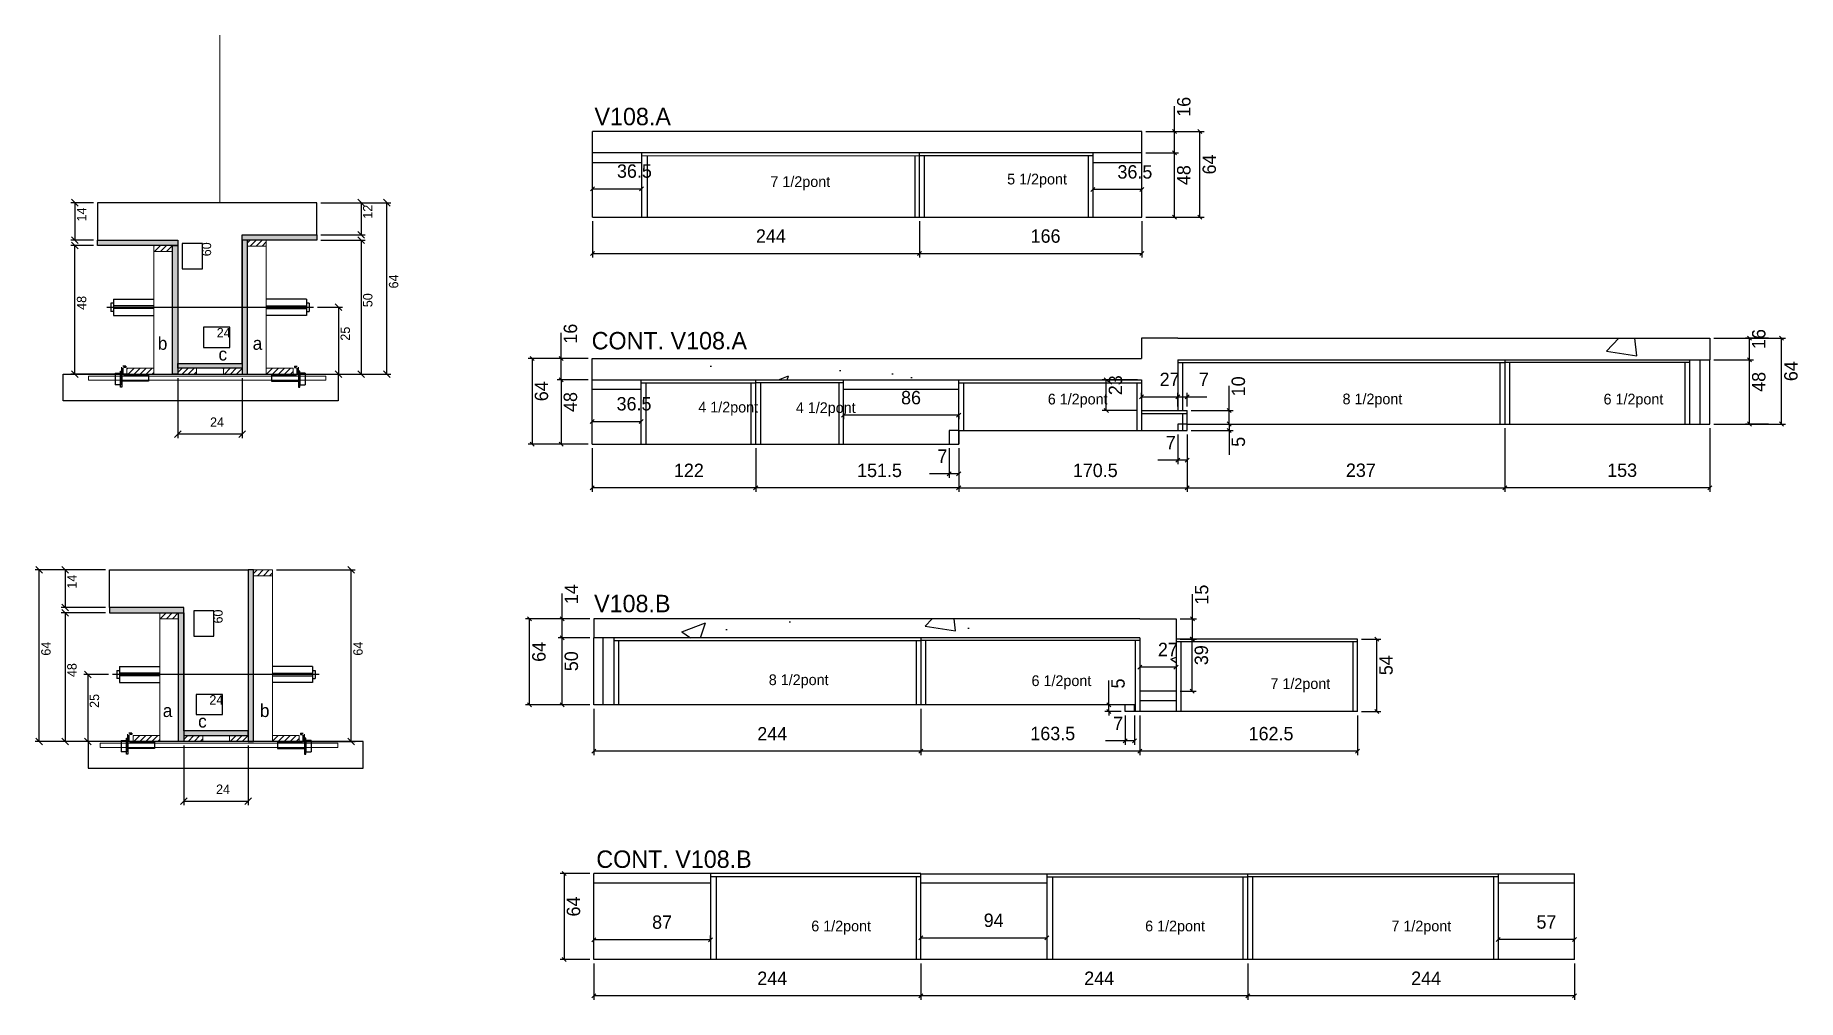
# Model space of a CAD drawing. Header units: metres. Extents: x 1685 to 3000, y 13904 to 14624.
import ezdxf

# ---------------------------------------------------------------- set-up
doc = ezdxf.new("R2010")
doc.units = ezdxf.units.M
for name, color, linetype in [('barrote', 7, 'Continuous'), ('CONCRETO', 7, 'Continuous'), ('COTA', 7, 'Continuous'), ('Cota Seção (2x)', 7, 'Continuous'), ('detalhes', 7, 'Continuous'), ('Hachura', 7, 'Continuous'), ('Madeira', 7, 'Continuous'), ('Painéis', 7, 'Continuous'), ('presilha', 7, 'Continuous'), ('SARR_2.2x7', 7, 'Continuous'), ('SARR_3.5x7', 7, 'Continuous'), ('SCO-___-LAJ', 7, 'Continuous'), ('TENSOR', 7, 'Continuous'), ('texto', 7, 'Continuous'), ('Texto Seção', 7, 'Continuous')]:
    doc.layers.add(name, color=color, linetype=linetype)

msp = doc.modelspace()

# ---------------------------------------------------------------- hatches: boundary and pattern name
at = {"layer": 'COTA'}
h = msp.add_hatch(dxfattribs=at)
h.set_pattern_fill('AR-CONC')
h.paths.add_polyline_path([(2934.4, 14382.1), (2934.4, 14398.2), (2537.4, 14398.2), (2510.4, 14398.1), (2510.4, 14383.1), (2100.4, 14383.1), (2100.4, 14367.1), (2510.4, 14367.1), (2510.4, 14344.1), (2537.4, 14344.1), (2537.4, 14382.1), (2934.4, 14382.1)])
h = msp.add_hatch(dxfattribs=at)
h.set_pattern_fill('AR-CONC')
h.paths.add_polyline_path([(2101.6, 14188.6), (2101.6, 14174.6), (2509.1, 14174.6), (2509.1, 14134.6), (2536.1, 14134.6), (2536.1, 14188.6), (2509.1, 14188.6), (2101.6, 14188.6)])
at = {"layer": 'Hachura'}
h = msp.add_hatch(color=7, dxfattribs=at)
h.dxf.hatch_style = 1
h.paths.add_polyline_path([(1731.2, 14467.3), (1731.2, 14471.3), (1791.2, 14471.3), (1791.2, 14467.3), (1731.2, 14467.3)])
h = msp.add_hatch(color=7, dxfattribs=at)
h.dxf.hatch_style = 1
h.paths.add_polyline_path([(1839.2, 14471.3), (1839.2, 14475.3), (1894.8, 14475.3), (1894.8, 14471.3), (1839.2, 14471.3)])
h = msp.add_hatch(color=7, dxfattribs=at)
h.dxf.hatch_style = 1
h.paths.add_polyline_path([(1843.2, 14471.3), (1839.2, 14471.3), (1839.2, 14371.3), (1843.2, 14371.3), (1843.2, 14471.3)])
h = msp.add_hatch(dxfattribs=at)
h.set_pattern_fill('ANSI31')
h.paths.add_polyline_path([(1843.2, 14466.9), (1843.2, 14471.3), (1857.2, 14471.3), (1857.2, 14466.9), (1843.2, 14466.9)])
h = msp.add_hatch(dxfattribs=at)
h.set_pattern_fill('ANSI31')
h.paths.add_polyline_path([(1787.2, 14462.9), (1787.2, 14467.3), (1773.2, 14467.3), (1773.2, 14462.9), (1787.2, 14462.9)])
h = msp.add_hatch(color=7, dxfattribs=at)
h.dxf.hatch_style = 1
h.paths.add_polyline_path([(1787.2, 14467.3), (1791.2, 14467.3), (1791.2, 14371.3), (1787.2, 14371.3), (1787.2, 14467.3)])
h = msp.add_hatch(color=7, dxfattribs=at)
h.dxf.hatch_style = 1
h.paths.add_polyline_path([(1791.2, 14375.7), (1791.2, 14379.3), (1839.2, 14379.3), (1839.2, 14375.7), (1791.2, 14375.7)])
h = msp.add_hatch(dxfattribs=at)
h.set_pattern_fill('ANSI31')
h.paths.add_polyline_path([(1753.2, 14371.3), (1753.2, 14375.7), (1773.2, 14375.7), (1773.2, 14371.3), (1753.2, 14371.3)])
h = msp.add_hatch(dxfattribs=at)
h.set_pattern_fill('ANSI31')
h.paths.add_polyline_path([(1791.2, 14371.3), (1791.2, 14375.7), (1805.2, 14375.7), (1805.2, 14371.3), (1791.2, 14371.3)])
h = msp.add_hatch(dxfattribs=at)
h.set_pattern_fill('ANSI31')
h.paths.add_polyline_path([(1839.2, 14371.3), (1839.2, 14375.7), (1825.2, 14375.7), (1825.2, 14371.3), (1839.2, 14371.3)])
h = msp.add_hatch(dxfattribs=at)
h.set_pattern_fill('ANSI31')
h.paths.add_polyline_path([(1877.2, 14371.3), (1877.2, 14375.7), (1857.2, 14375.7), (1857.2, 14371.3), (1877.2, 14371.3)])
h = msp.add_hatch(color=7, dxfattribs=at)
h.dxf.hatch_style = 1
h.paths.add_polyline_path([(1847.7, 14225.2), (1843.7, 14225.2), (1843.7, 14097.2), (1847.7, 14097.2), (1847.7, 14225.2)])
h = msp.add_hatch(dxfattribs=at)
h.set_pattern_fill('ANSI31')
h.paths.add_polyline_path([(1847.7, 14220.8), (1847.7, 14225.2), (1861.7, 14225.2), (1861.7, 14220.8), (1847.7, 14220.8)])
h = msp.add_hatch(color=7, dxfattribs=at)
h.dxf.hatch_style = 1
h.paths.add_polyline_path([(1795.7, 14193.2), (1795.7, 14197.2), (1740.1, 14197.2), (1740.1, 14193.2), (1795.7, 14193.2)])
h = msp.add_hatch(dxfattribs=at)
h.set_pattern_fill('ANSI31')
h.paths.add_polyline_path([(1791.7, 14188.8), (1791.7, 14193.2), (1777.7, 14193.2), (1777.7, 14188.8), (1791.7, 14188.8)])
h = msp.add_hatch(color=7, dxfattribs=at)
h.dxf.hatch_style = 1
h.paths.add_polyline_path([(1791.7, 14197.2), (1795.7, 14197.2), (1795.7, 14097.2), (1791.7, 14097.2), (1791.7, 14197.2)])
h = msp.add_hatch(dxfattribs=at)
h.set_pattern_fill('ANSI31')
h.paths.add_polyline_path([(1757.7, 14097.2), (1757.7, 14101.6), (1777.7, 14101.6), (1777.7, 14097.2), (1757.7, 14097.2)])
h = msp.add_hatch(color=7, dxfattribs=at)
h.dxf.hatch_style = 1
h.paths.add_polyline_path([(1843.7, 14101.6), (1843.7, 14105.2), (1795.7, 14105.2), (1795.7, 14101.6), (1843.7, 14101.6)])
h = msp.add_hatch(dxfattribs=at)
h.set_pattern_fill('ANSI31')
h.paths.add_polyline_path([(1795.7, 14097.2), (1795.7, 14101.6), (1809.7, 14101.6), (1809.7, 14097.2), (1795.7, 14097.2)])
h = msp.add_hatch(dxfattribs=at)
h.set_pattern_fill('ANSI31')
h.paths.add_polyline_path([(1843.7, 14097.2), (1843.7, 14101.6), (1829.7, 14101.6), (1829.7, 14097.2), (1843.7, 14097.2)])
h = msp.add_hatch(dxfattribs=at)
h.set_pattern_fill('ANSI31')
h.paths.add_polyline_path([(1881.7, 14097.2), (1881.7, 14101.6), (1861.7, 14101.6), (1861.7, 14097.2), (1881.7, 14097.2)])

# ---------------------------------------------------------------- linework, layer by layer
at = {"color": 7, "lineweight": 25}
for p, q in [((1741.2, 14424.2), (1741.2, 14418.2)), ((1743.2, 14424.2), (1741.2, 14424.2)), ((1743.2, 14418.2), (1741.2, 14418.2)), ((1743.2, 14427.2), (1743.2, 14415.2)), ((1743.2, 14427.2), (1773.2, 14427.2)), ((1773.2, 14422.2), (1743.2, 14422.2)), ((1773.2, 14420.2), (1743.2, 14420.2)), ((1887.2, 14427.2), (1857.2, 14427.2)), ((1857.2, 14422.2), (1887.2, 14422.2)), ((1857.2, 14420.2), (1887.2, 14420.2)), ((1887.2, 14427.2), (1887.2, 14415.2)), ((1889.2, 14424.2), (1887.2, 14424.2)), ((1887.2, 14418.2), (1889.2, 14418.2)), ((1889.2, 14424.2), (1889.2, 14418.2)), ((1743.2, 14415.2), (1773.2, 14415.2)), ((1887.2, 14415.2), (1857.2, 14415.2)), ((1745.7, 14150.2), (1745.7, 14144.2)), ((1745.7, 14150.2), (1747.7, 14150.2)), ((1747.7, 14144.2), (1745.7, 14144.2)), ((1747.7, 14153.2), (1747.7, 14141.2)), ((1747.7, 14153.2), (1777.7, 14153.2)), ((1777.7, 14148.2), (1747.7, 14148.2)), ((1777.7, 14146.2), (1747.7, 14146.2)), ((1747.7, 14141.2), (1777.7, 14141.2)), ((1891.7, 14153.2), (1861.7, 14153.2)), ((1861.7, 14148.2), (1891.7, 14148.2)), ((1861.7, 14146.2), (1891.7, 14146.2)), ((1891.7, 14141.2), (1861.7, 14141.2)), ((1891.7, 14153.2), (1891.7, 14141.2)), ((1891.7, 14150.2), (1893.7, 14150.2)), ((1891.7, 14144.2), (1893.7, 14144.2)), ((1893.7, 14150.2), (1893.7, 14144.2))]:
    msp.add_line(p, q, dxfattribs=at)
at = {"layer": 'barrote', "color": 251, "lineweight": 25}
for points in [[(1910.7, 14351.3), (1705.5, 14351.3), (1705.5, 14371.3), (1910.7, 14371.3)], [(1724.3, 14077.2), (1929.4, 14077.2), (1929.4, 14097.2), (1724.3, 14097.2)]]:
    msp.add_lwpolyline(points, close=True, dxfattribs=at)
at = {"layer": 'CONCRETO', "color": 251, "lineweight": 25}
for points in [[(1894.8, 14475.3), (1894.8, 14499.3), (1731.2, 14499.3), (1731.2, 14471.3), (1791.2, 14471.3), (1791.2, 14379.3), (1839.2, 14379.3), (1839.2, 14475.3)], [(1740.1, 14197.2), (1740.1, 14225.2), (1843.7, 14225.2), (1843.7, 14197.2), (1843.7, 14197.2), (1843.7, 14105.2), (1795.7, 14105.2), (1795.7, 14197.2)]]:
    msp.add_lwpolyline(points, close=True, dxfattribs=at)
at = {"layer": 'COTA', "color": 4, "lineweight": 25}
for p, q in [((2535, 14552.4), (2535, 14571.4)), ((2513.6, 14552.4), (2538, 14552.4)), ((2513.6, 14552.4), (2557, 14552.4)), ((2535, 14536.4), (2535, 14552.4)), ((2554, 14488.4), (2554, 14552.4)), ((2513.6, 14536.4), (2538, 14536.4)), ((2513.6, 14536.4), (2538, 14536.4)), ((2535, 14488.4), (2535, 14536.4)), ((2100.6, 14509.7), (2137.1, 14509.7)), ((2510.6, 14509.1), (2474.1, 14509.1)), ((1728.2, 14499.3), (1711.3, 14499.3)), ((1714.3, 14499.3), (1714.3, 14471.3)), ((1897.8, 14499.3), (1950.2, 14499.3)), ((1897.8, 14499.3), (1930.9, 14499.3)), ((1927.9, 14499.3), (1927.9, 14475.3)), ((1947.2, 14371.3), (1947.2, 14499.3)), ((2100.6, 14485.4), (2100.6, 14458.3)), ((2344.6, 14485.4), (2344.6, 14458.3)), ((2344.6, 14485.4), (2344.6, 14458.3)), ((2510.6, 14485.4), (2510.6, 14458.3)), ((2513.6, 14488.4), (2538, 14488.4)), ((2513.6, 14488.4), (2557, 14488.4)), ((1728.2, 14471.3), (1711.3, 14471.3)), ((1897.8, 14475.3), (1930.9, 14475.3)), ((1897.8, 14471.3), (1930.9, 14471.3)), ((1927.9, 14471.3), (1927.9, 14371.3)), ((1728.2, 14467.3), (1711.3, 14467.3)), ((1714.3, 14371.3), (1714.3, 14467.3)), ((2100.6, 14461.3), (2344.6, 14461.3)), ((2344.6, 14461.3), (2510.6, 14461.3)), ((1895.5, 14421.2), (1914.1, 14421.2)), ((1911.1, 14421.2), (1911.1, 14371.3)), ((2077.2, 14383.1), (2077.2, 14402.1)), ((2937.4, 14398.2), (2991.1, 14398.2)), ((2978.4, 14398.2), (2961.1, 14398.2)), ((2964.1, 14382.1), (2964.1, 14398.2)), ((2988.1, 14334.1), (2988.1, 14398.2)), ((2097.4, 14383.1), (2052.6, 14383.1)), ((2055.6, 14383.1), (2055.6, 14319.1)), ((2097.4, 14383.1), (2074.2, 14383.1)), ((2077.2, 14367.1), (2077.2, 14383.1)), ((2937.4, 14382.1), (2967.1, 14382.1)), ((2937.4, 14382.1), (2967.1, 14382.1)), ((2964.1, 14334.1), (2964.1, 14382.1)), ((1754.6, 14371.3), (1711.3, 14371.3)), ((1791.2, 14368.3), (1791.2, 14323.5)), ((1839.2, 14368.3), (1839.2, 14323.5)), ((1875.8, 14371.3), (1950.2, 14371.3)), ((1875.8, 14371.3), (1930.9, 14371.3)), ((1895.5, 14371.3), (1914.1, 14371.3)), ((2097.4, 14367.1), (2074.2, 14367.1)), ((2097.4, 14367.1), (2074.2, 14367.1)), ((2077.2, 14367.1), (2077.2, 14319.1)), ((2507.4, 14367.1), (2481.1, 14367.1)), ((2484.1, 14344.1), (2484.1, 14367.1)), ((2510.4, 14353.8), (2510.4, 14357.3)), ((2510.4, 14354.3), (2537.4, 14354.3)), ((2537.4, 14353.8), (2537.4, 14357.3)), ((2537.4, 14347.1), (2537.4, 14357.3)), ((2537.4, 14354.3), (2544.4, 14354.3)), ((2544.4, 14347.1), (2544.4, 14357.3)), ((2544.4, 14354.3), (2559.1, 14354.3)), ((2575.7, 14344.1), (2575.7, 14362.5)), ((2373.9, 14340.7), (2287.9, 14340.7)), ((2287.9, 14340.1), (2287.9, 14337.7)), ((2373.9, 14340.1), (2373.9, 14337.7)), ((2507.4, 14344.1), (2481.1, 14344.1)), ((2547.4, 14344.1), (2578.7, 14344.1)), ((2575.7, 14334.1), (2575.7, 14344.1)), ((1839.2, 14326.5), (1791.2, 14326.5)), ((2100.4, 14336), (2136.9, 14336)), ((2537.4, 14326.2), (2537.4, 14304.1)), ((2544.4, 14326.2), (2544.4, 14283.4)), ((2544.4, 14326.2), (2544.4, 14304.1)), ((2544.4, 14326.2), (2544.4, 14283.4)), ((2547.4, 14334.1), (2578.7, 14334.1)), ((2547.4, 14334.1), (2578.7, 14334.1)), ((2547.4, 14329.2), (2578.7, 14329.2)), ((2575.7, 14334.1), (2575.7, 14337.1)), ((2575.7, 14334.1), (2575.7, 14329.2)), ((2575.7, 14329.2), (2575.7, 14311.1)), ((2781.4, 14331.1), (2781.4, 14283.4)), ((2781.4, 14331.1), (2781.4, 14283.4)), ((2934.4, 14331.1), (2934.4, 14283.4)), ((2937.4, 14334.1), (2991.1, 14334.1)), ((2978.4, 14334.1), (2961.1, 14334.1)), ((2097.4, 14319.1), (2052.6, 14319.1)), ((2097.4, 14319.1), (2074.2, 14319.1)), ((2100.4, 14316.1), (2100.4, 14283.4)), ((2222.4, 14316.1), (2222.4, 14283.4)), ((2222.4, 14316.1), (2222.4, 14283.4)), ((2366.9, 14316.1), (2366.9, 14294)), ((2373.9, 14316.1), (2373.9, 14283.4)), ((2373.9, 14316.1), (2373.9, 14294)), ((2373.9, 14316.1), (2373.9, 14283.4)), ((2537.4, 14307.1), (2522.6, 14307.1)), ((2544.4, 14307.1), (2537.4, 14307.1)), ((2222.4, 14286.4), (2100.4, 14286.4)), ((2373.9, 14286.4), (2222.4, 14286.4)), ((2366.9, 14297), (2352.1, 14297)), ((2373.9, 14297), (2366.9, 14297)), ((2373.9, 14286.4), (2544.4, 14286.4)), ((2544.4, 14286.4), (2781.4, 14286.4)), ((2934.4, 14286.4), (2781.4, 14286.4)), ((1737.1, 14225.2), (1684.7, 14225.2)), ((1687.7, 14097.2), (1687.7, 14225.2)), ((1737.1, 14225.2), (1704.1, 14225.2)), ((1707.1, 14225.2), (1707.1, 14197.2)), ((1864.7, 14225.2), (1923.6, 14225.2)), ((1920.6, 14097.2), (1920.6, 14225.2)), ((2078, 14188.6), (2078, 14207.7)), ((1737.1, 14197.2), (1704.1, 14197.2)), ((1737.1, 14193.2), (1704.1, 14193.2)), ((1707.1, 14193.2), (1707.1, 14097.2)), ((2098.6, 14188.6), (2050.7, 14188.6)), ((2053.7, 14124.6), (2053.7, 14188.6)), ((2098.6, 14188.6), (2075, 14188.6)), ((2078, 14174.6), (2078, 14188.6)), ((2098.6, 14174.6), (2075, 14174.6)), ((2098.6, 14174.6), (2075, 14174.6)), ((2078, 14124.6), (2078, 14174.6)), ((2539.1, 14173.6), (2551.2, 14173.6)), ((2548.2, 14134.6), (2548.2, 14173.6)), ((2674.6, 14173.6), (2688.9, 14173.6)), ((2685.9, 14119.6), (2685.9, 14173.6)), ((1739.4, 14147.2), (1720.9, 14147.2)), ((1723.9, 14147.2), (1723.9, 14097.2)), ((2536.1, 14152.7), (2509.1, 14152.7)), ((2509.1, 14151.1), (2509.1, 14149.7)), ((2536.1, 14151.1), (2536.1, 14149.7)), ((2539.1, 14134.6), (2551.2, 14134.6)), ((2098.6, 14124.6), (2050.7, 14124.6)), ((2098.6, 14124.6), (2075, 14124.6)), ((2101.6, 14121.6), (2101.6, 14086.9)), ((2345.6, 14121.6), (2345.6, 14086.9)), ((2345.6, 14121.6), (2345.6, 14086.9)), ((2498.1, 14116.6), (2498.1, 14094.6)), ((2505.1, 14116.6), (2505.1, 14094.6)), ((2509.1, 14116.6), (2509.1, 14086.9)), ((2509.1, 14116.6), (2509.1, 14086.9)), ((2671.6, 14116.6), (2671.6, 14086.9)), ((2674.6, 14119.6), (2688.9, 14119.6)), ((1759.1, 14097.2), (1684.7, 14097.2)), ((1759.1, 14097.2), (1704.1, 14097.2)), ((1739.4, 14097.2), (1720.9, 14097.2)), ((1795.7, 14094.2), (1795.7, 14049.5)), ((1843.7, 14094.2), (1843.7, 14049.5)), ((1880.3, 14097.2), (1923.6, 14097.2)), ((2345.6, 14089.9), (2101.6, 14089.9)), ((2509.1, 14089.9), (2345.6, 14089.9)), ((2498.1, 14097.6), (2483.4, 14097.6)), ((2505.1, 14097.6), (2498.1, 14097.6)), ((2671.6, 14089.9), (2509.1, 14089.9)), ((1795.7, 14052.5), (1843.7, 14052.5)), ((2098.6, 13998.5), (2076.5, 13998.5)), ((2079.5, 13998.5), (2079.5, 13934.5)), ((2439.6, 13995.9), (2439.6, 13947.6)), ((2101.6, 13949), (2101.6, 13952.2)), ((2188.6, 13949.2), (2101.6, 13949.2)), ((2188.6, 13949), (2188.6, 13952.2)), ((2345.6, 13950.6), (2439.6, 13950.6)), ((2833.6, 13949.3), (2776.6, 13949.3)), ((2098.6, 13934.5), (2076.5, 13934.5)), ((2101.6, 13931.5), (2101.6, 13904.4)), ((2345.6, 13931.5), (2345.6, 13904.4)), ((2345.6, 13931.4), (2345.6, 13904.4)), ((2589.6, 13931.5), (2589.6, 13904.4)), ((2589.6, 13931.5), (2589.6, 13904.4)), ((2833.6, 13931.5), (2833.6, 13904.4)), ((2345.6, 13907.4), (2101.6, 13907.4)), ((2589.6, 13907.4), (2345.6, 13907.4)), ((2833.6, 13907.4), (2589.6, 13907.4))]:
    msp.add_line(p, q, dxfattribs=at)
at = {"layer": 'COTA', "color": 241, "lineweight": 25}
for p, q in [((2100.6, 14536.4), (2100.6, 14552.4)), ((2510.6, 14552.4), (2100.6, 14552.4)), ((2510.6, 14536.4), (2510.6, 14552.4)), ((2537.4, 14398.2), (2510.4, 14398.1)), ((2510.4, 14398.1), (2510.4, 14383.1)), ((2537.4, 14398.2), (2934.4, 14398.2)), ((2934.4, 14398.2), (2934.4, 14382.1)), ((2100.4, 14367.1), (2100.4, 14383.1)), ((2100.4, 14383.1), (2510.4, 14383.1)), ((2101.6, 14188.6), (2101.6, 14174.6)), ((2509.1, 14188.6), (2101.6, 14188.6)), ((2509.1, 14188.6), (2536.1, 14188.6)), ((2536.1, 14188.6), (2536.1, 14173.6))]:
    msp.add_line(p, q, dxfattribs=at)
at = {"layer": 'COTA', "color": 0, "lineweight": 25}
for p, q in [((2536.5, 14550.9), (2533.5, 14553.9)), ((2555.5, 14550.9), (2552.5, 14553.9)), ((2536.5, 14534.9), (2533.5, 14537.9)), ((2533.5, 14537.9), (2536.5, 14534.9)), ((2102.1, 14511.2), (2099.1, 14508.2)), ((2135.6, 14508.2), (2138.6, 14511.2)), ((2475.6, 14510.6), (2472.6, 14507.6)), ((2509.1, 14507.6), (2512.1, 14510.6)), ((2533.5, 14489.9), (2536.5, 14486.9)), ((2552.5, 14489.9), (2555.5, 14486.9)), ((2102.1, 14462.8), (2099.1, 14459.8)), ((2343.1, 14459.8), (2346.1, 14462.8)), ((2346.1, 14462.8), (2343.1, 14459.8)), ((2509.1, 14459.8), (2512.1, 14462.8)), ((2965.6, 14396.7), (2962.6, 14399.7)), ((2989.6, 14396.7), (2986.6, 14399.7)), ((2057.1, 14381.6), (2054.1, 14384.6)), ((2078.7, 14381.6), (2075.7, 14384.6)), ((2965.6, 14380.6), (2962.6, 14383.6)), ((2962.6, 14383.6), (2965.6, 14380.6)), ((2078.7, 14365.6), (2075.7, 14368.6)), ((2075.7, 14368.6), (2078.7, 14365.6)), ((2485.6, 14365.6), (2482.6, 14368.6)), ((2511.9, 14355.8), (2508.9, 14352.8)), ((2535.9, 14352.8), (2538.9, 14355.8)), ((2538.9, 14355.8), (2535.9, 14352.8)), ((2542.9, 14352.8), (2545.9, 14355.8)), ((2289.4, 14342.2), (2286.4, 14339.2)), ((2372.4, 14339.2), (2375.4, 14342.2)), ((2482.6, 14345.6), (2485.6, 14342.6)), ((2577.2, 14342.6), (2574.2, 14345.6)), ((2101.9, 14337.5), (2098.9, 14334.5)), ((2135.4, 14334.5), (2138.4, 14337.5)), ((2574.2, 14335.6), (2577.2, 14332.6)), ((2574.2, 14335.6), (2577.2, 14332.6)), ((2577.2, 14327.7), (2574.2, 14330.7)), ((2962.6, 14335.6), (2965.6, 14332.6)), ((2986.6, 14335.6), (2989.6, 14332.6)), ((2054.1, 14320.6), (2057.1, 14317.6)), ((2075.7, 14320.6), (2078.7, 14317.6)), ((2368.4, 14298.5), (2365.4, 14295.5)), ((2372.4, 14295.5), (2375.4, 14298.5)), ((2538.9, 14308.6), (2535.9, 14305.6)), ((2542.9, 14305.6), (2545.9, 14308.6)), ((2101.9, 14287.9), (2098.9, 14284.9)), ((2223.9, 14287.9), (2220.9, 14284.9)), ((2220.9, 14284.9), (2223.9, 14287.9)), ((2372.4, 14284.9), (2375.4, 14287.9)), ((2375.4, 14287.9), (2372.4, 14284.9)), ((2545.9, 14287.9), (2542.9, 14284.9)), ((2542.9, 14284.9), (2545.9, 14287.9)), ((2779.9, 14284.9), (2782.9, 14287.9)), ((2782.9, 14287.9), (2779.9, 14284.9)), ((2932.9, 14284.9), (2935.9, 14287.9)), ((2055.2, 14187.1), (2052.2, 14190.1)), ((2079.5, 14187.1), (2076.5, 14190.1)), ((2079.5, 14173.1), (2076.5, 14176.1)), ((2076.5, 14176.1), (2079.5, 14173.1)), ((2549.7, 14172.1), (2546.7, 14175.1)), ((2687.4, 14172.1), (2684.4, 14175.1)), ((2510.6, 14154.2), (2507.6, 14151.2)), ((2534.6, 14151.2), (2537.6, 14154.2)), ((2546.7, 14136.1), (2549.7, 14133.1)), ((2052.2, 14126.1), (2055.2, 14123.1)), ((2076.5, 14126.1), (2079.5, 14123.1)), ((2684.4, 14121.1), (2687.4, 14118.1)), ((2103.1, 14091.4), (2100.1, 14088.4)), ((2347.1, 14091.4), (2344.1, 14088.4)), ((2344.1, 14088.4), (2347.1, 14091.4)), ((2499.6, 14099.1), (2496.6, 14096.1)), ((2503.6, 14096.1), (2506.6, 14099.1)), ((2510.6, 14091.4), (2507.6, 14088.4)), ((2507.6, 14088.4), (2510.6, 14091.4)), ((2670.1, 14088.4), (2673.1, 14091.4)), ((2081, 13997), (2078, 14000)), ((2103.1, 13950.7), (2100.1, 13947.7)), ((2187.1, 13947.7), (2190.1, 13950.7)), ((2347.1, 13952.1), (2344.1, 13949.1)), ((2438.1, 13949.1), (2441.1, 13952.1)), ((2778.1, 13950.8), (2775.1, 13947.8)), ((2832.1, 13947.8), (2835.1, 13950.8)), ((2078, 13936), (2081, 13933)), ((2103.1, 13908.9), (2100.1, 13905.9)), ((2347.1, 13908.9), (2344.1, 13905.9)), ((2344.1, 13905.9), (2347.1, 13908.9)), ((2591.1, 13908.9), (2588.1, 13905.9)), ((2588.1, 13905.9), (2591.1, 13908.9)), ((2832.1, 13905.9), (2835.1, 13908.9))]:
    msp.add_line(p, q, dxfattribs=at)
for points in [[(1716.8, 14496.8), (1711.8, 14501.8)], [(1930.4, 14496.8), (1925.4, 14501.8)], [(1949.7, 14496.8), (1944.7, 14501.8)], [(1711.8, 14473.8), (1716.8, 14468.8)], [(1716.8, 14464.8), (1711.8, 14469.8)], [(1925.4, 14477.8), (1930.4, 14472.8)], [(1930.4, 14468.8), (1925.4, 14473.8)], [(1913.6, 14418.7), (1908.6, 14423.7)], [(1711.8, 14373.8), (1716.8, 14368.8)], [(1908.6, 14373.8), (1913.6, 14368.8)], [(1925.4, 14373.8), (1930.4, 14368.8)], [(1944.7, 14373.8), (1949.7, 14368.8)], [(1793.7, 14329), (1788.7, 14324)], [(1836.7, 14324), (1841.7, 14329)], [(1690.2, 14222.7), (1685.2, 14227.7)], [(1709.6, 14222.7), (1704.6, 14227.7)], [(1923.1, 14222.7), (1918.1, 14227.7)], [(1704.6, 14199.7), (1709.6, 14194.7)], [(1709.6, 14190.7), (1704.6, 14195.7)], [(1726.4, 14144.7), (1721.4, 14149.7)], [(1685.2, 14099.7), (1690.2, 14094.7)], [(1704.6, 14099.7), (1709.6, 14094.7)], [(1721.4, 14099.7), (1726.4, 14094.7)], [(1918.1, 14099.7), (1923.1, 14094.7)], [(1798.2, 14055), (1793.2, 14050)], [(1841.2, 14050), (1846.2, 14055)]]:
    msp.add_lwpolyline(points, dxfattribs=at)
at = {"layer": 'Cota Seção (2x)', "color": 180, "lineweight": 25}
for p, q in [((1809.5, 14468.8), (1794.5, 14468.8)), ((1794.5, 14468.8), (1794.5, 14449.8)), ((1809.5, 14449.8), (1809.5, 14468.8)), ((1794.5, 14449.8), (1809.5, 14449.8)), ((1830, 14406.3), (1810.4, 14406.3)), ((1810.4, 14406.3), (1810.4, 14391.3)), ((1830, 14391.3), (1830, 14406.3)), ((1810.4, 14391.3), (1830, 14391.3)), ((1818.1, 14194.7), (1803.1, 14194.7)), ((1803.1, 14194.7), (1803.1, 14175.7)), ((1818.1, 14175.7), (1818.1, 14194.7)), ((1803.1, 14175.7), (1818.1, 14175.7)), ((1824.5, 14132.2), (1804.9, 14132.2)), ((1804.9, 14132.2), (1804.9, 14117.2)), ((1824.5, 14117.2), (1824.5, 14132.2)), ((1804.9, 14117.2), (1824.5, 14117.2))]:
    msp.add_line(p, q, dxfattribs=at)
at = {"layer": 'Madeira', "color": 126, "lineweight": 18}
for points in [[(1843.2, 14466.9), (1843.2, 14471.3), (1857.2, 14471.3), (1857.2, 14466.9)], [(1843.2, 14471.3), (1857.2, 14471.3), (1857.2, 14371.3), (1843.2, 14371.3)], [(1787.2, 14462.9), (1787.2, 14467.3), (1773.2, 14467.3), (1773.2, 14462.9)], [(1787.2, 14467.3), (1773.2, 14467.3), (1773.2, 14371.3), (1787.2, 14371.3)], [(1753.2, 14371.3), (1753.2, 14375.7), (1773.2, 14375.7), (1773.2, 14371.3)], [(1791.2, 14371.3), (1791.2, 14375.7), (1805.2, 14375.7), (1805.2, 14371.3)], [(1839.2, 14371.3), (1839.2, 14375.7), (1825.2, 14375.7), (1825.2, 14371.3)], [(1877.2, 14371.3), (1877.2, 14375.7), (1857.2, 14375.7), (1857.2, 14371.3)], [(1847.7, 14220.8), (1847.7, 14225.2), (1861.7, 14225.2), (1861.7, 14220.8)], [(1847.7, 14225.2), (1861.7, 14225.2), (1861.7, 14097.2), (1847.7, 14097.2)], [(1791.7, 14188.8), (1791.7, 14193.2), (1777.7, 14193.2), (1777.7, 14188.8)], [(1791.7, 14193.2), (1777.7, 14193.2), (1777.7, 14097.2), (1791.7, 14097.2)], [(1757.7, 14097.2), (1757.7, 14101.6), (1777.7, 14101.6), (1777.7, 14097.2)], [(1795.7, 14097.2), (1795.7, 14101.6), (1809.7, 14101.6), (1809.7, 14097.2)], [(1843.7, 14097.2), (1843.7, 14101.6), (1829.7, 14101.6), (1829.7, 14097.2)], [(1881.7, 14097.2), (1881.7, 14101.6), (1861.7, 14101.6), (1861.7, 14097.2)]]:
    msp.add_lwpolyline(points, close=True, dxfattribs=at)
at = {"layer": 'Painéis', "color": 200, "lineweight": 25}
for p, q in [((2100.6, 14488.4), (2100.6, 14536.4)), ((2510.6, 14536.4), (2100.6, 14536.4)), ((2344.6, 14488.4), (2344.6, 14536.4)), ((2510.6, 14488.4), (2510.6, 14536.4)), ((2100.6, 14488.4), (2510.6, 14488.4)), ((2537.4, 14382.1), (2537.4, 14344.1)), ((2537.4, 14382.1), (2934.4, 14382.1)), ((2781.4, 14382.1), (2781.4, 14334.1)), ((2934.4, 14334.1), (2934.4, 14382.1)), ((2100.4, 14319.1), (2100.4, 14367.1)), ((2100.4, 14367.1), (2510.4, 14367.1)), ((2222.4, 14319.1), (2222.4, 14367.1)), ((2373.9, 14319.1), (2373.9, 14367.1)), ((2510.4, 14367.1), (2510.4, 14344.1)), ((2510.4, 14344.1), (2544.4, 14344.1)), ((2544.4, 14329.2), (2544.4, 14344.1)), ((2373.9, 14329.2), (2544.4, 14329.2)), ((2544.4, 14334.1), (2934.4, 14334.1)), ((2100.4, 14319.1), (2373.9, 14319.1)), ((2509.1, 14174.6), (2101.6, 14174.6)), ((2101.6, 14124.6), (2101.6, 14174.6)), ((2345.6, 14174.6), (2345.6, 14124.6)), ((2509.1, 14174.6), (2509.1, 14119.6)), ((2671.6, 14173.6), (2536.1, 14173.6)), ((2536.1, 14173.6), (2536.1, 14134.6)), ((2671.6, 14119.6), (2671.6, 14173.6)), ((2536.1, 14134.6), (2509.1, 14134.6)), ((2498.1, 14124.6), (2101.6, 14124.6)), ((2498.1, 14119.6), (2498.1, 14124.6)), ((2671.6, 14119.6), (2498.1, 14119.6)), ((2101.6, 13934.5), (2101.6, 13998.5)), ((2345.6, 13998.5), (2101.6, 13998.5)), ((2345.6, 13934.5), (2345.6, 13998.5)), ((2345.6, 13934.4), (2345.6, 13998.4)), ((2345.6, 13998.4), (2833.6, 13998.4)), ((2589.6, 13934.5), (2589.6, 13998.4)), ((2833.6, 13934.5), (2833.6, 13998.4)), ((2345.6, 13934.5), (2101.6, 13934.5)), ((2833.6, 13934.5), (2345.6, 13934.4))]:
    msp.add_line(p, q, dxfattribs=at)
at = {"layer": 'Painéis', "color": 4, "lineweight": 25}
for p, q in [((2548.3, 14188.6), (2548.3, 14207)), ((2539.1, 14188.6), (2551.3, 14188.6)), ((2548.3, 14173.6), (2548.3, 14188.6)), ((2539.1, 14173.6), (2551.3, 14173.6)), ((2485.9, 14124.6), (2485.9, 14142.7)), ((2495.1, 14124.6), (2482.9, 14124.6)), ((2495.1, 14119.6), (2482.9, 14119.6)), ((2485.9, 14119.6), (2485.9, 14124.6)), ((2485.9, 14119.6), (2485.9, 14116.6))]:
    msp.add_line(p, q, dxfattribs=at)
at = {"layer": 'Painéis', "color": 0, "lineweight": 25}
for p, q in [((2549.8, 14187.1), (2546.8, 14190.1)), ((2546.8, 14175.1), (2549.8, 14172.1)), ((2484.4, 14126.1), (2487.4, 14123.1)), ((2487.4, 14118.1), (2484.4, 14121.1))]:
    msp.add_line(p, q, dxfattribs=at)
at = {"layer": 'Painéis', "color": 200, "lineweight": 25}
for points in [[(1731.2, 14467.3), (1731.2, 14471.3), (1791.2, 14471.3), (1791.2, 14467.3)], [(1839.2, 14471.3), (1839.2, 14475.3), (1894.8, 14475.3), (1894.8, 14471.3)], [(1843.2, 14471.3), (1839.2, 14471.3), (1839.2, 14371.3), (1843.2, 14371.3)], [(1787.2, 14467.3), (1791.2, 14467.3), (1791.2, 14371.3), (1787.2, 14371.3)], [(1791.2, 14375.7), (1791.2, 14379.3), (1839.2, 14379.3), (1839.2, 14375.7)], [(1847.7, 14225.2), (1843.7, 14225.2), (1843.7, 14097.2), (1847.7, 14097.2)], [(1795.7, 14193.2), (1795.7, 14197.2), (1740.1, 14197.2), (1740.1, 14193.2)], [(1791.7, 14193.2), (1795.7, 14193.2), (1795.7, 14097.2), (1791.7, 14097.2)], [(1843.7, 14101.6), (1843.7, 14105.2), (1795.7, 14105.2), (1795.7, 14101.6)]]:
    msp.add_lwpolyline(points, close=True, dxfattribs=at)
at = {"layer": 'presilha', "color": 1, "lineweight": 25}
for p, q in [((1752.3, 14377.3), (1750.1, 14377.3)), ((1752.3, 14377.3), (1752.3, 14376.3)), ((1878.1, 14377.3), (1878.1, 14376.3)), ((1878.1, 14377.3), (1880.3, 14377.3)), ((1744.3, 14372), (1748.3, 14372)), ((1744.3, 14372), (1744.3, 14363.3)), ((1748.3, 14373.6), (1749.3, 14373.6)), ((1748.3, 14361.6), (1748.3, 14373.6)), ((1748.3, 14372), (1748.3, 14363.3)), ((1749.3, 14370.4), (1749.3, 14376.5)), ((1749.3, 14373.6), (1749.3, 14361.6)), ((1769.3, 14366), (1749.3, 14366)), ((1750.3, 14371), (1750.3, 14375.9)), ((1752.3, 14376.3), (1750.7, 14376.3)), ((1769.3, 14370.6), (1750.7, 14370.6)), ((1769.3, 14370.6), (1769.3, 14366)), ((1861.1, 14370.6), (1861.1, 14366)), ((1861.1, 14370.6), (1879.7, 14370.6)), ((1861.1, 14366), (1881.1, 14366)), ((1878.1, 14376.3), (1879.7, 14376.3)), ((1880.1, 14371), (1880.1, 14375.9)), ((1881.1, 14370.4), (1881.1, 14376.5)), ((1882.1, 14373.6), (1881.1, 14373.6)), ((1881.1, 14373.6), (1881.1, 14361.6)), ((1882.1, 14361.6), (1882.1, 14373.6)), ((1886.1, 14372), (1882.1, 14372)), ((1882.1, 14372), (1882.1, 14363.3)), ((1886.1, 14372), (1886.1, 14363.3)), ((1748.3, 14363.3), (1744.3, 14363.3)), ((1749.3, 14361.6), (1748.3, 14361.6)), ((1881.1, 14361.6), (1882.1, 14361.6)), ((1882.1, 14363.3), (1886.1, 14363.3)), ((1753.8, 14096.4), (1753.8, 14102.5)), ((1756.8, 14103.3), (1754.6, 14103.3)), ((1754.8, 14097), (1754.8, 14101.9)), ((1756.8, 14102.3), (1755.2, 14102.3)), ((1756.8, 14103.3), (1756.8, 14102.3)), ((1882.6, 14103.3), (1882.6, 14102.3)), ((1882.6, 14103.3), (1884.8, 14103.3)), ((1882.6, 14102.3), (1884.2, 14102.3)), ((1884.6, 14097), (1884.6, 14101.9)), ((1885.6, 14096.4), (1885.6, 14102.5)), ((1748.8, 14097.9), (1752.8, 14097.9)), ((1748.8, 14097.9), (1748.8, 14089.3)), ((1752.8, 14089.3), (1748.8, 14089.3)), ((1752.8, 14099.6), (1753.8, 14099.6)), ((1752.8, 14087.6), (1752.8, 14099.6)), ((1752.8, 14097.9), (1752.8, 14089.3)), ((1753.8, 14099.6), (1753.8, 14087.6)), ((1773.8, 14092), (1753.8, 14092)), ((1773.8, 14096.6), (1755.2, 14096.6)), ((1773.8, 14096.6), (1773.8, 14092)), ((1865.6, 14096.6), (1865.6, 14092)), ((1865.6, 14096.6), (1884.2, 14096.6)), ((1865.6, 14092), (1885.6, 14092)), ((1886.6, 14099.6), (1885.6, 14099.6)), ((1885.6, 14099.6), (1885.6, 14087.6)), ((1886.6, 14087.6), (1886.6, 14099.6)), ((1890.6, 14097.9), (1886.6, 14097.9)), ((1886.6, 14097.9), (1886.6, 14089.3)), ((1886.6, 14089.3), (1890.6, 14089.3)), ((1890.6, 14097.9), (1890.6, 14089.3)), ((1753.8, 14087.6), (1752.8, 14087.6)), ((1885.6, 14087.6), (1886.6, 14087.6))]:
    msp.add_line(p, q, dxfattribs=at)
at = {"layer": 'SARR_2.2x7', "color": 40, "lineweight": 25}
for p, q in [((2100.6, 14529.4), (2137.1, 14529.4)), ((2137.1, 14534.6), (2344.6, 14534.2)), ((2137.1, 14534.6), (2344.6, 14534.2)), ((2474.1, 14534.2), (2344.6, 14534.2)), ((2474.1, 14529.4), (2510.6, 14529.4)), ((2537.4, 14379.9), (2781.4, 14379.9)), ((2617.9, 14379.9), (2781.4, 14379.9)), ((2919.4, 14379.9), (2781.4, 14379.9)), ((2927.4, 14334.1), (2927.4, 14382.1)), ((2136.9, 14364.9), (2222.4, 14364.9)), ((2136.9, 14364.9), (2222.4, 14364.9)), ((2287.9, 14364.9), (2222.4, 14364.9)), ((2373.9, 14364.9), (2510.4, 14364.9)), ((2100.4, 14360.1), (2136.9, 14360.1)), ((2287.9, 14360.1), (2373.9, 14360.1)), ((2510.4, 14341.9), (2544.4, 14341.9)), ((2373.9, 14329.2), (2366.9, 14329.2)), ((2366.9, 14329.2), (2366.9, 14319.1)), ((2373.9, 14329.2), (2373.9, 14319.1)), ((2544.4, 14334.1), (2537.4, 14334.1)), ((2537.4, 14334.1), (2537.4, 14329.2)), ((2108.6, 14124.6), (2108.6, 14174.6)), ((2116.6, 14172.4), (2345.6, 14172.4)), ((2116.6, 14172.4), (2345.6, 14172.4)), ((2509.1, 14172.4), (2345.6, 14172.4)), ((2671.6, 14171.4), (2536.1, 14171.4)), ((2536.1, 14127.6), (2509.1, 14127.6)), ((2505.1, 14124.6), (2498.1, 14124.6)), ((2505.1, 14119.6), (2505.1, 14124.6)), ((2188.6, 13996.3), (2345.6, 13996.3)), ((2439.6, 13996.2), (2589.6, 13996.2)), ((2776.6, 13996.2), (2589.6, 13996.2)), ((2188.6, 13991.5), (2101.6, 13991.5)), ((2439.6, 13991.4), (2345.6, 13991.4)), ((2833.6, 13991.4), (2776.6, 13991.4))]:
    msp.add_line(p, q, dxfattribs=at)
at = {"layer": 'SARR_3.5x7', "color": 81, "lineweight": 25}
for p, q in [((2137.1, 14536.8), (2137.1, 14488.8)), ((2474.1, 14536.4), (2474.1, 14488.4)), ((2141.6, 14488.8), (2141.6, 14534.6)), ((2341.1, 14534.2), (2341.1, 14488.4)), ((2348.1, 14534.2), (2348.1, 14488.4)), ((2470.6, 14534.2), (2470.6, 14488.4)), ((2540.9, 14379.9), (2540.9, 14344.1)), ((2777.9, 14379.9), (2777.9, 14334.1)), ((2784.9, 14379.9), (2784.9, 14334.1)), ((2915.9, 14379.9), (2915.9, 14334.1)), ((2919.4, 14382.1), (2919.4, 14334.1)), ((2136.9, 14319.1), (2136.9, 14367.1)), ((2140.4, 14364.9), (2140.4, 14319.1)), ((2218.9, 14364.9), (2218.9, 14319.1)), ((2225.9, 14364.9), (2225.9, 14319.1)), ((2284.4, 14364.9), (2284.4, 14319.1)), ((2287.9, 14319.1), (2287.9, 14367.1)), ((2377.4, 14364.9), (2377.4, 14329.2)), ((2506.9, 14364.9), (2506.9, 14329.2)), ((2510.4, 14364.9), (2510.4, 14329.2)), ((2540.9, 14341.9), (2540.9, 14329.2)), ((2116.6, 14174.6), (2116.6, 14124.6)), ((2120.1, 14172.4), (2120.1, 14124.6)), ((2342.1, 14172.4), (2342.1, 14124.6)), ((2349.1, 14172.4), (2349.1, 14124.6)), ((2505.6, 14172.4), (2505.6, 14119.6)), ((2536.1, 14171.4), (2536.1, 14119.6)), ((2539.6, 14171.4), (2539.6, 14119.6)), ((2668.1, 14171.4), (2668.1, 14119.6)), ((2188.6, 13998.5), (2188.6, 13934.5)), ((2193.1, 13934.5), (2193.1, 13996.3)), ((2342.1, 13996.2), (2342.1, 13934.5)), ((2439.6, 13998.4), (2439.6, 13934.5)), ((2444.1, 13934.5), (2444.1, 13996.2)), ((2586.1, 13996.2), (2586.1, 13934.5)), ((2593.1, 13996.2), (2593.1, 13934.5)), ((2773.1, 13996.2), (2773.1, 13934.5)), ((2776.6, 13998.4), (2776.6, 13934.5))]:
    msp.add_line(p, q, dxfattribs=at)
at = {"layer": 'SCO-___-LAJ', "color": 1, "lineweight": 0}
for points in [[(1901.7, 14369.9), (1724.4, 14369.9), (1724.4, 14366.7), (1901.7, 14366.7)], [(1733.3, 14095.9), (1910.6, 14095.9), (1910.6, 14092.7), (1733.3, 14092.7)]]:
    msp.add_lwpolyline(points, close=True, dxfattribs=at)
at = {"layer": 'TENSOR', "color": 3, "lineweight": 25}
for p, q in [((1738.2, 14421.2), (1892.5, 14421.2)), ((1896.7, 14147.2), (1742.4, 14147.2))]:
    msp.add_line(p, q, dxfattribs=at)
at = {"layer": 'Texto Seção', "color": 252, "lineweight": 15}
msp.add_line((1822.4, 14499.3), (1822.4, 14624.3), dxfattribs=at)

# ---------------------------------------------------------------- texts
at = {"layer": 'COTA', "color": 240, "lineweight": 25}
for s, p in [('16', (2546.9, 14563.4)), ('48', (2546.9, 14512.4)), ('64', (2565.9, 14520.4)), ('16', (2089.1, 14394.1)), ('16', (2976, 14390.1)), ('64', (3000, 14366.1)), ('64', (2067.5, 14351.1)), ('23', (2495.9, 14355.6)), ('10', (2587.6, 14354.8)), ('48', (2976, 14358.1)), ('48', (2089.1, 14343.1)), ('5', (2587.6, 14317.1)), ('14', (2089.9, 14199.6)), ('64', (2065.6, 14156.6)), ('39', (2560, 14154.1)), ('50', (2089.8, 14149.6)), ('54', (2697.8, 14146.6)), ('64', (2091.4, 13966.5))]:
    msp.add_text(s, height=10, rotation=90, dxfattribs=at).set_placement(p)
for s, p in [('36.5', (2118.9, 14517.9)), ('36.5', (2492.4, 14517.3)), ('244', (2222.6, 14469.4)), ('166', (2427.6, 14469.4)), ('27', (2523.9, 14362.4)), ('7', (2553.2, 14362.4)), ('36.5', (2118.6, 14344.2)), ('86', (2330.9, 14348.8)), ('7', (2528.5, 14315.2)), ('7', (2358, 14305.1)), ('122', (2161.4, 14294.5)), ('151.5', (2298.1, 14294.5)), ('170.5', (2459.1, 14294.5)), ('237', (2662.9, 14294.6)), ('153', (2857.9, 14294.6)), ('27', (2522.6, 14160.8)), ('7', (2489.2, 14105.6)), ('244', (2223.6, 14097.9)), ('163.5', (2427.4, 14098.1)), ('162.5', (2590.3, 14098)), ('87', (2145.1, 13957.3)), ('94', (2392.6, 13958.7)), ('57', (2805.1, 13957.4)), ('244', (2223.6, 13915.4)), ('244', (2467.6, 13915.4)), ('244', (2711.6, 13915.4))]:
    msp.add_text(s, height=10, dxfattribs=at).set_placement(p)
at = {"layer": 'COTA', "color": 1, "lineweight": 25}
for s, p in [('12', (1936.4, 14487.3)), ('14', (1722.8, 14485.3)), ('64', (1955.7, 14435.3)), ('50', (1936.4, 14421.3)), ('48', (1722.8, 14419.3)), ('25', (1919.6, 14396.3)), ('14', (1715.6, 14211.2)), ('64', (1696.2, 14161.2)), ('64', (1929.1, 14161.2)), ('48', (1715.6, 14145.2)), ('25', (1732.4, 14122.2))]:
    msp.add_text(s, height=7, rotation=90, dxfattribs=at).set_placement(p)
for p in [(1815.2, 14332), (1819.7, 14058)]:
    msp.add_text('24', height=7, dxfattribs=at).set_placement(p)
at = {"layer": 'Cota Seção (2x)', "color": 1, "lineweight": 25}
for p in [(1816, 14459.3), (1824.6, 14185.2)]:
    msp.add_text('60', height=7, rotation=90, dxfattribs=at).set_placement(p)
for p in [(1820.2, 14398.8), (1814.7, 14124.7)]:
    msp.add_text('24', height=7, dxfattribs=at).set_placement(p)
at = {"layer": 'detalhes', "color": 4, "lineweight": 25}
for s, p in [('b', (1776.2, 14389.5)), ('a', (1847, 14389.5)), ('c', (1821.5, 14381.5)), ('a', (1779.9, 14115.4)), ('c', (1806.3, 14107.5)), ('b', (1852.4, 14115.4))]:
    msp.add_text(s, height=9.6, dxfattribs=at).set_placement(p)
at = {"layer": 'Painéis', "color": 240, "lineweight": 25}
for s, p in [('15', (2560.2, 14199.3)), ('5', (2497.8, 14136.7))]:
    msp.add_text(s, height=10, rotation=90, dxfattribs=at).set_placement(p)
at = {"layer": 'texto', "color": 2, "lineweight": 25}
for s, p in [('7 1/2pont', (2233.4, 14511)), ('5 1/2pont', (2410.1, 14512.9)), ('4 1/2pont', (2179.6, 14342.7)), ('6 1/2pont', (2440.4, 14348.7)), ('8 1/2pont', (2660.4, 14348.8)), ('6 1/2pont', (2855.2, 14348.7)), ('4 1/2pont', (2252.4, 14342.3)), ('8 1/2pont', (2232.2, 14139.2)), ('6 1/2pont', (2428.3, 14138.5)), ('7 1/2pont', (2606.6, 14136.3)), ('6 1/2pont', (2263.9, 13955.4)), ('6 1/2pont', (2513.1, 13955.4)), ('7 1/2pont', (2696.9, 13955.4))]:
    msp.add_text(s, height=8, dxfattribs=at).set_placement(p)
at = {"layer": 'Texto Seção', "color": 7, "lineweight": 15}
for s, p in [('V108.A', (2102.1, 14557.1)), ('CONT. V108.A', (2100, 14389.8)), ('V108.B', (2101.8, 14193.6)), ('CONT. V108.B', (2103.5, 14002.8))]:
    msp.add_text(s, height=13, dxfattribs=at).set_placement(p)

doc.saveas('drawing.dxf')
